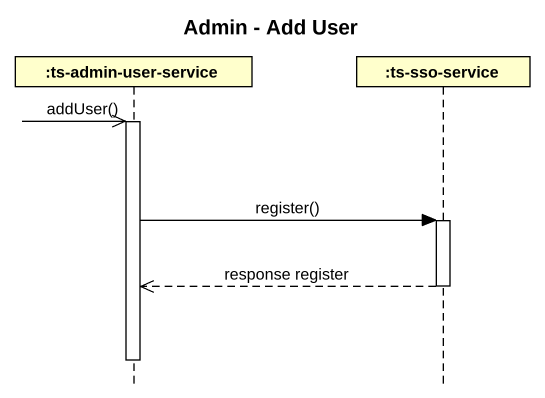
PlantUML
@startuml
title Admin - Add User
hide footbox
participant ":ts-admin-user-service" as ts_admin_user_service
participant ":ts-sso-service" as ts_sso_service

ts_admin_user_service ->> ts_admin_user_service : addUser()
activate ts_admin_user_service
ts_admin_user_service -> ts_sso_service : register()
activate ts_sso_service
ts_sso_service -->> ts_admin_user_service : response register
deactivate ts_sso_service
deactivate ts_admin_user_service
@enduml
